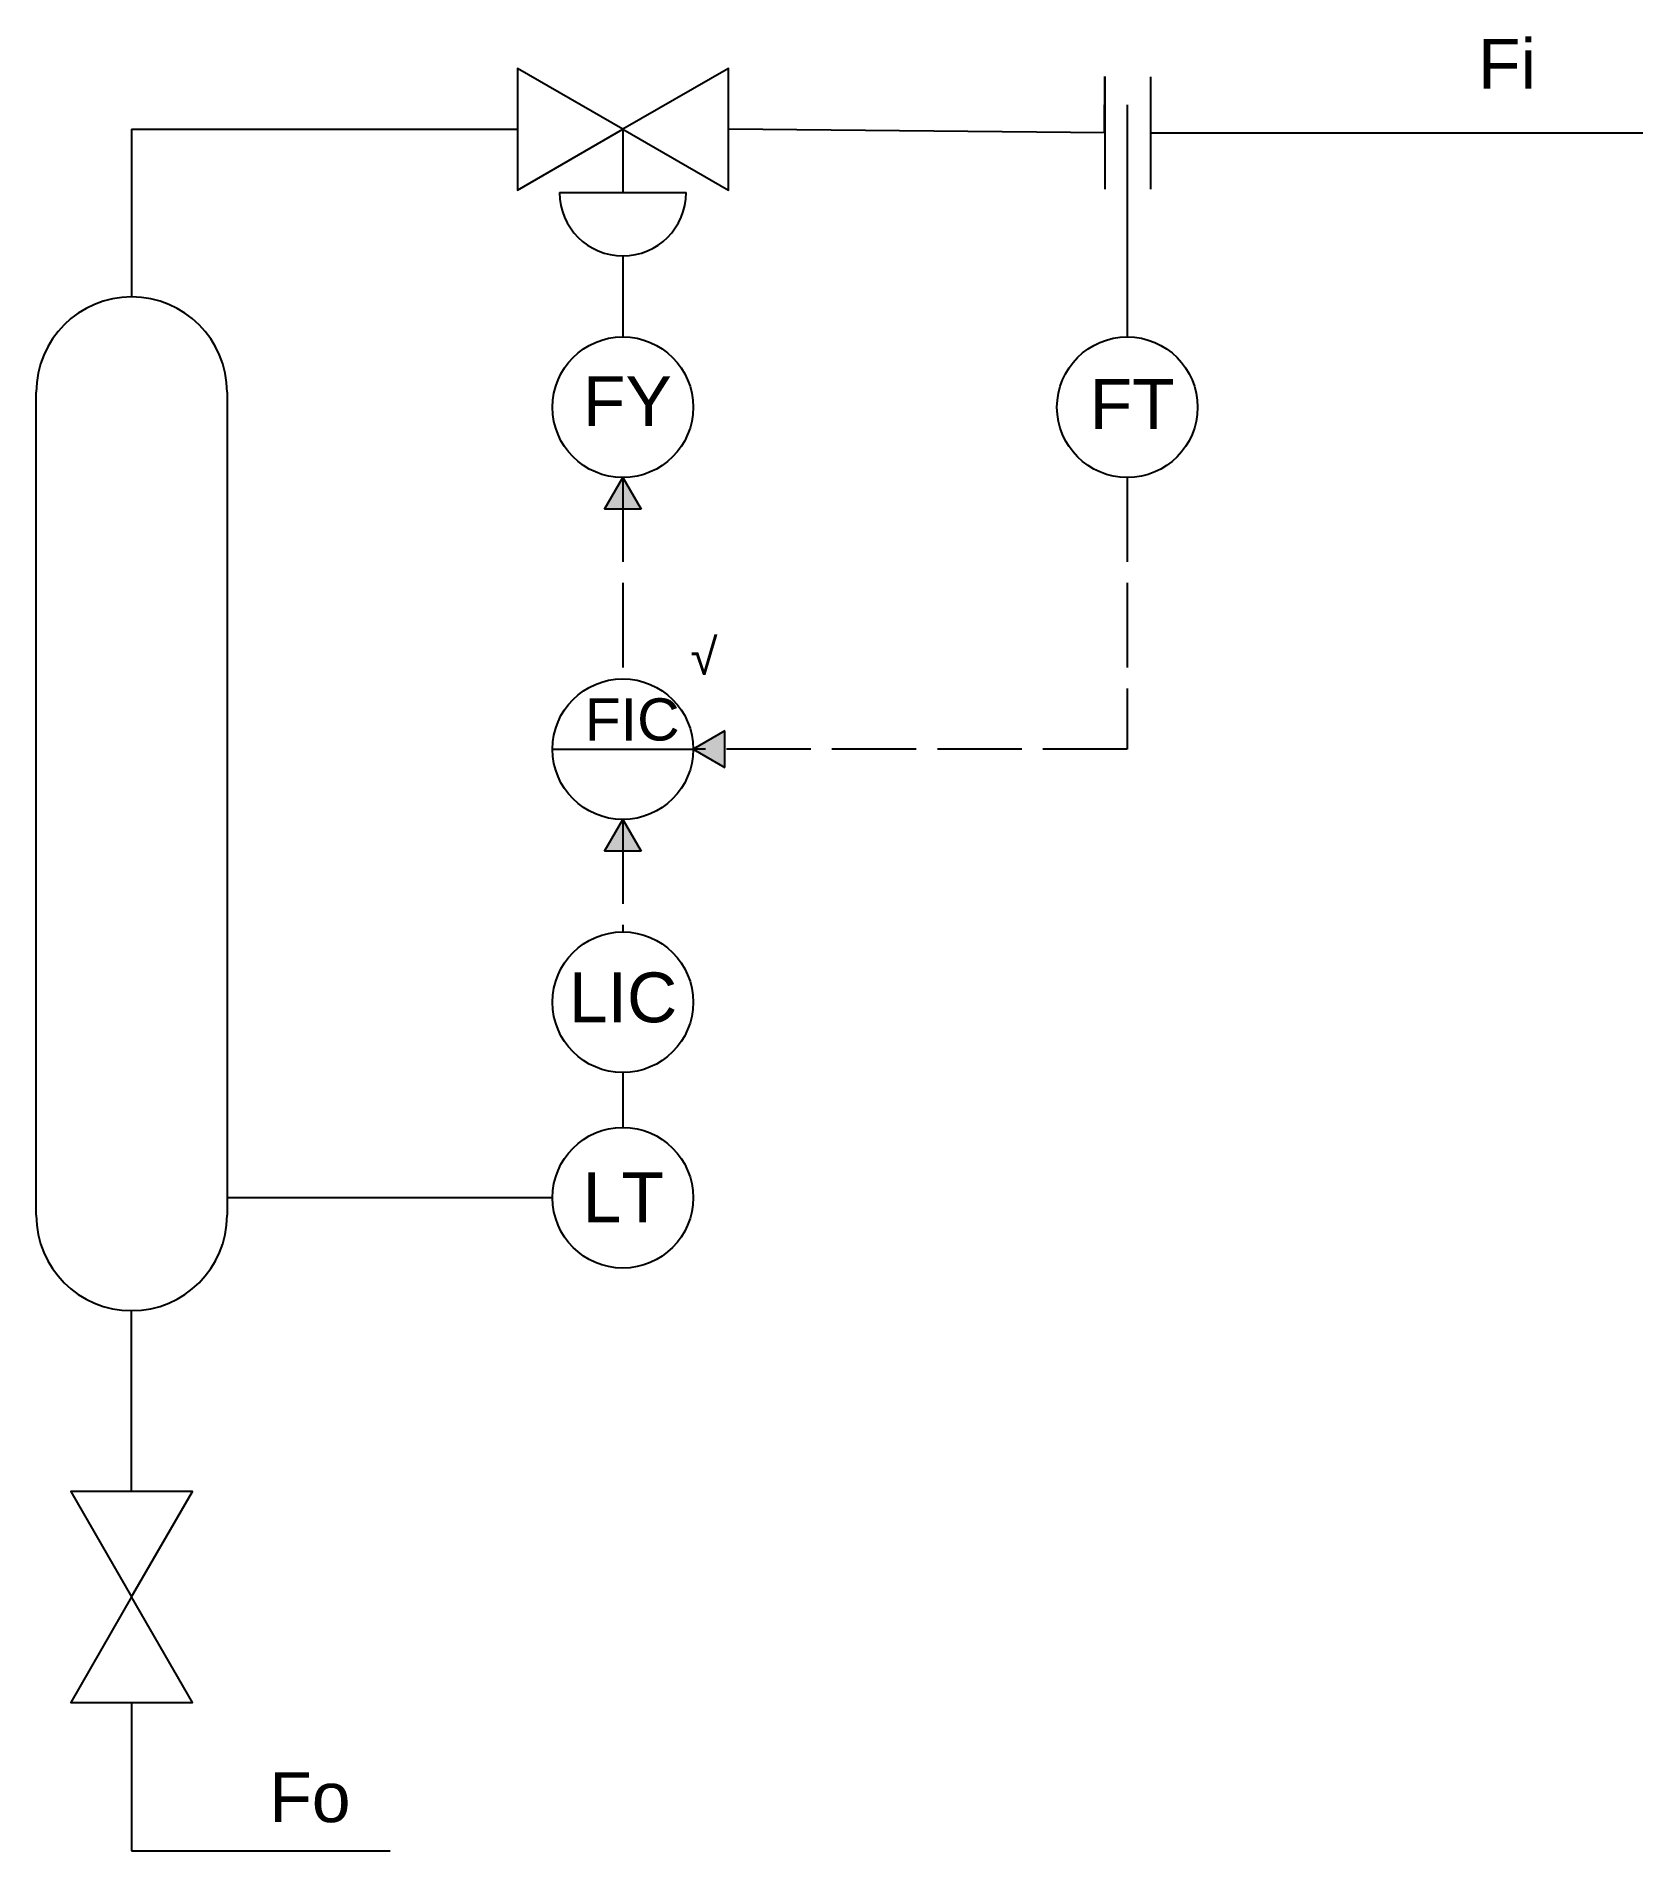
# Model space of a CAD drawing. Header units: millimetres. Extents: x 3350 to 3579, y 1195 to 1453.
import ezdxf

# ---------------------------------------------------------------- set-up
doc = ezdxf.new("R2010")
doc.units = ezdxf.units.MM
doc.linetypes.add('ACAD_ISO02W100', pattern=[15, 12, -3])
doc.layers.add('Electrónica', color=40, linetype='ACAD_ISO02W100')
doc.styles.get("Standard").update_dxf_attribs({"font": 'arial.ttf'})

msp = doc.modelspace()

# ---------------------------------------------------------------- hatches: boundary and pattern name
at = {"layer": 'Electrónica'}
h = msp.add_hatch(color=256, dxfattribs=at)
h.dxf.hatch_style = 1
h.paths.add_polyline_path([(3433.78, 1389.98), (3433.78, 1385.48), (3436.38, 1385.48)])
h.paths.add_polyline_path([(3433.78, 1389.98), (3431.19, 1385.48), (3433.78, 1385.48)])
h.paths.add_polyline_path([(3448.28, 1353.94), (3443.78, 1351.34), (3448.28, 1351.34)])
h.paths.add_polyline_path([(3448.28, 1351.34), (3443.78, 1351.34), (3448.28, 1348.74)])
h.paths.add_polyline_path([(3433.78, 1341.34), (3433.78, 1336.84), (3436.38, 1336.84)])
h.paths.add_polyline_path([(3433.78, 1341.34), (3431.19, 1336.84), (3433.78, 1336.84)])

# ---------------------------------------------------------------- linework, layer by layer
for p, q in [((3502.26, 1439.01), (3502.3, 1447.01)), ((3502.3, 1447.01), (3502.3, 1431.01)), ((3508.79, 1446.98), (3508.79, 1430.98)), ((3505.51, 1442.98), (3505.51, 1434.98)), ((3363.94, 1439.5), (3363.94, 1415.67)), ((3363.94, 1439.5), (3418.78, 1439.5)), ((3433.78, 1439.5), (3433.78, 1430.5)), ((3502.3, 1439.01), (3448.78, 1439.5)), ((3508.79, 1438.98), (3578.79, 1438.98)), ((3505.51, 1434.98), (3505.51, 1409.98)), ((3424.78, 1430.5), (3442.78, 1430.5)), ((3433.78, 1421.5), (3433.78, 1409.98)), ((3423.78, 1351.34), (3443.78, 1351.34)), ((3423.78, 1287.54), (3377.51, 1287.54)), ((3363.94, 1245.77), (3363.94, 1271.47)), ((3363.94, 1215.77), (3363.94, 1194.67)), ((3363.94, 1194.67), (3400.72, 1194.67))]:
    msp.add_line(p, q)
for points in [[(3433.78, 1439.5), (3418.78, 1448.16), (3418.78, 1430.84)], [(3433.78, 1439.5), (3448.78, 1430.84), (3448.78, 1448.16)], [(3363.94, 1230.77), (3372.6, 1245.77), (3355.28, 1245.77)], [(3363.94, 1230.77), (3355.28, 1215.77), (3372.6, 1215.77)]]:
    msp.add_lwpolyline(points, close=True)
for points in [[(3350.38, 1285.04), (3350.38, 1402.11)], [(3377.51, 1402.11), (3377.51, 1285.04)]]:
    msp.add_lwpolyline(points)
for centre in [(3433.78, 1399.98), (3505.51, 1399.98), (3433.78, 1351.34), (3433.78, 1315.35), (3433.78, 1287.54)]:
    msp.add_circle(centre, 10)
for centre, radius, start, end in [((3433.78, 1430.5), 9, 180, 0), ((3363.94, 1402.11), 13.56, 0, 180), ((3363.94, 1285.04), 13.56, 180, 0)]:
    msp.add_arc(centre, radius, start, end)
for p, q in [((3433.78, 1389.98), (3433.78, 1361.34)), ((3505.51, 1389.98), (3505.51, 1351.34)), ((3505.51, 1351.34), (3443.78, 1351.34)), ((3433.78, 1341.34), (3433.78, 1325.35)), ((3433.78, 1305.35), (3433.78, 1297.54))]:
    msp.add_line(p, q, dxfattribs=at)
for points in [[(3433.78, 1389.98), (3436.38, 1385.48), (3431.19, 1385.48)], [(3443.78, 1351.34), (3448.28, 1348.74), (3448.28, 1353.94)], [(3433.78, 1341.34), (3436.38, 1336.84), (3431.19, 1336.84)]]:
    msp.add_lwpolyline(points, close=True, dxfattribs=at)

# ---------------------------------------------------------------- texts
at = {"attachment_point": 1}
for s, width, gutter_width, insert, char_height in [('Fi', 23.4044, 42.7, (3555.38, 1452.36), 7.087), ('FY', 11.7832, 12.5, (3428.1, 1404.38), 7.087), ('FT', 11.7832, 12.5, (3500.15, 1403.97), 7.087), ('√', 12.1053, 42.7, (3443.41, 1366.92), 5), ('FIC', 11.7832, 12.5, (3428.36, 1358.57), 6), ('LIC', 11.7832, 12.5, (3426.11, 1319.58), 7.087), ('LT', 11.7832, 12.5, (3428.08, 1291.15), 7.087), ('Fo', 23.4044, 42.7, (3383.51, 1205.82), 7.087)]:
    msp.add_mtext_dynamic_manual_height_columns(s, width=width, gutter_width=gutter_width, heights=[0], dxfattribs=dict(at, insert=insert, char_height=char_height))

doc.saveas('drawing.dxf')
